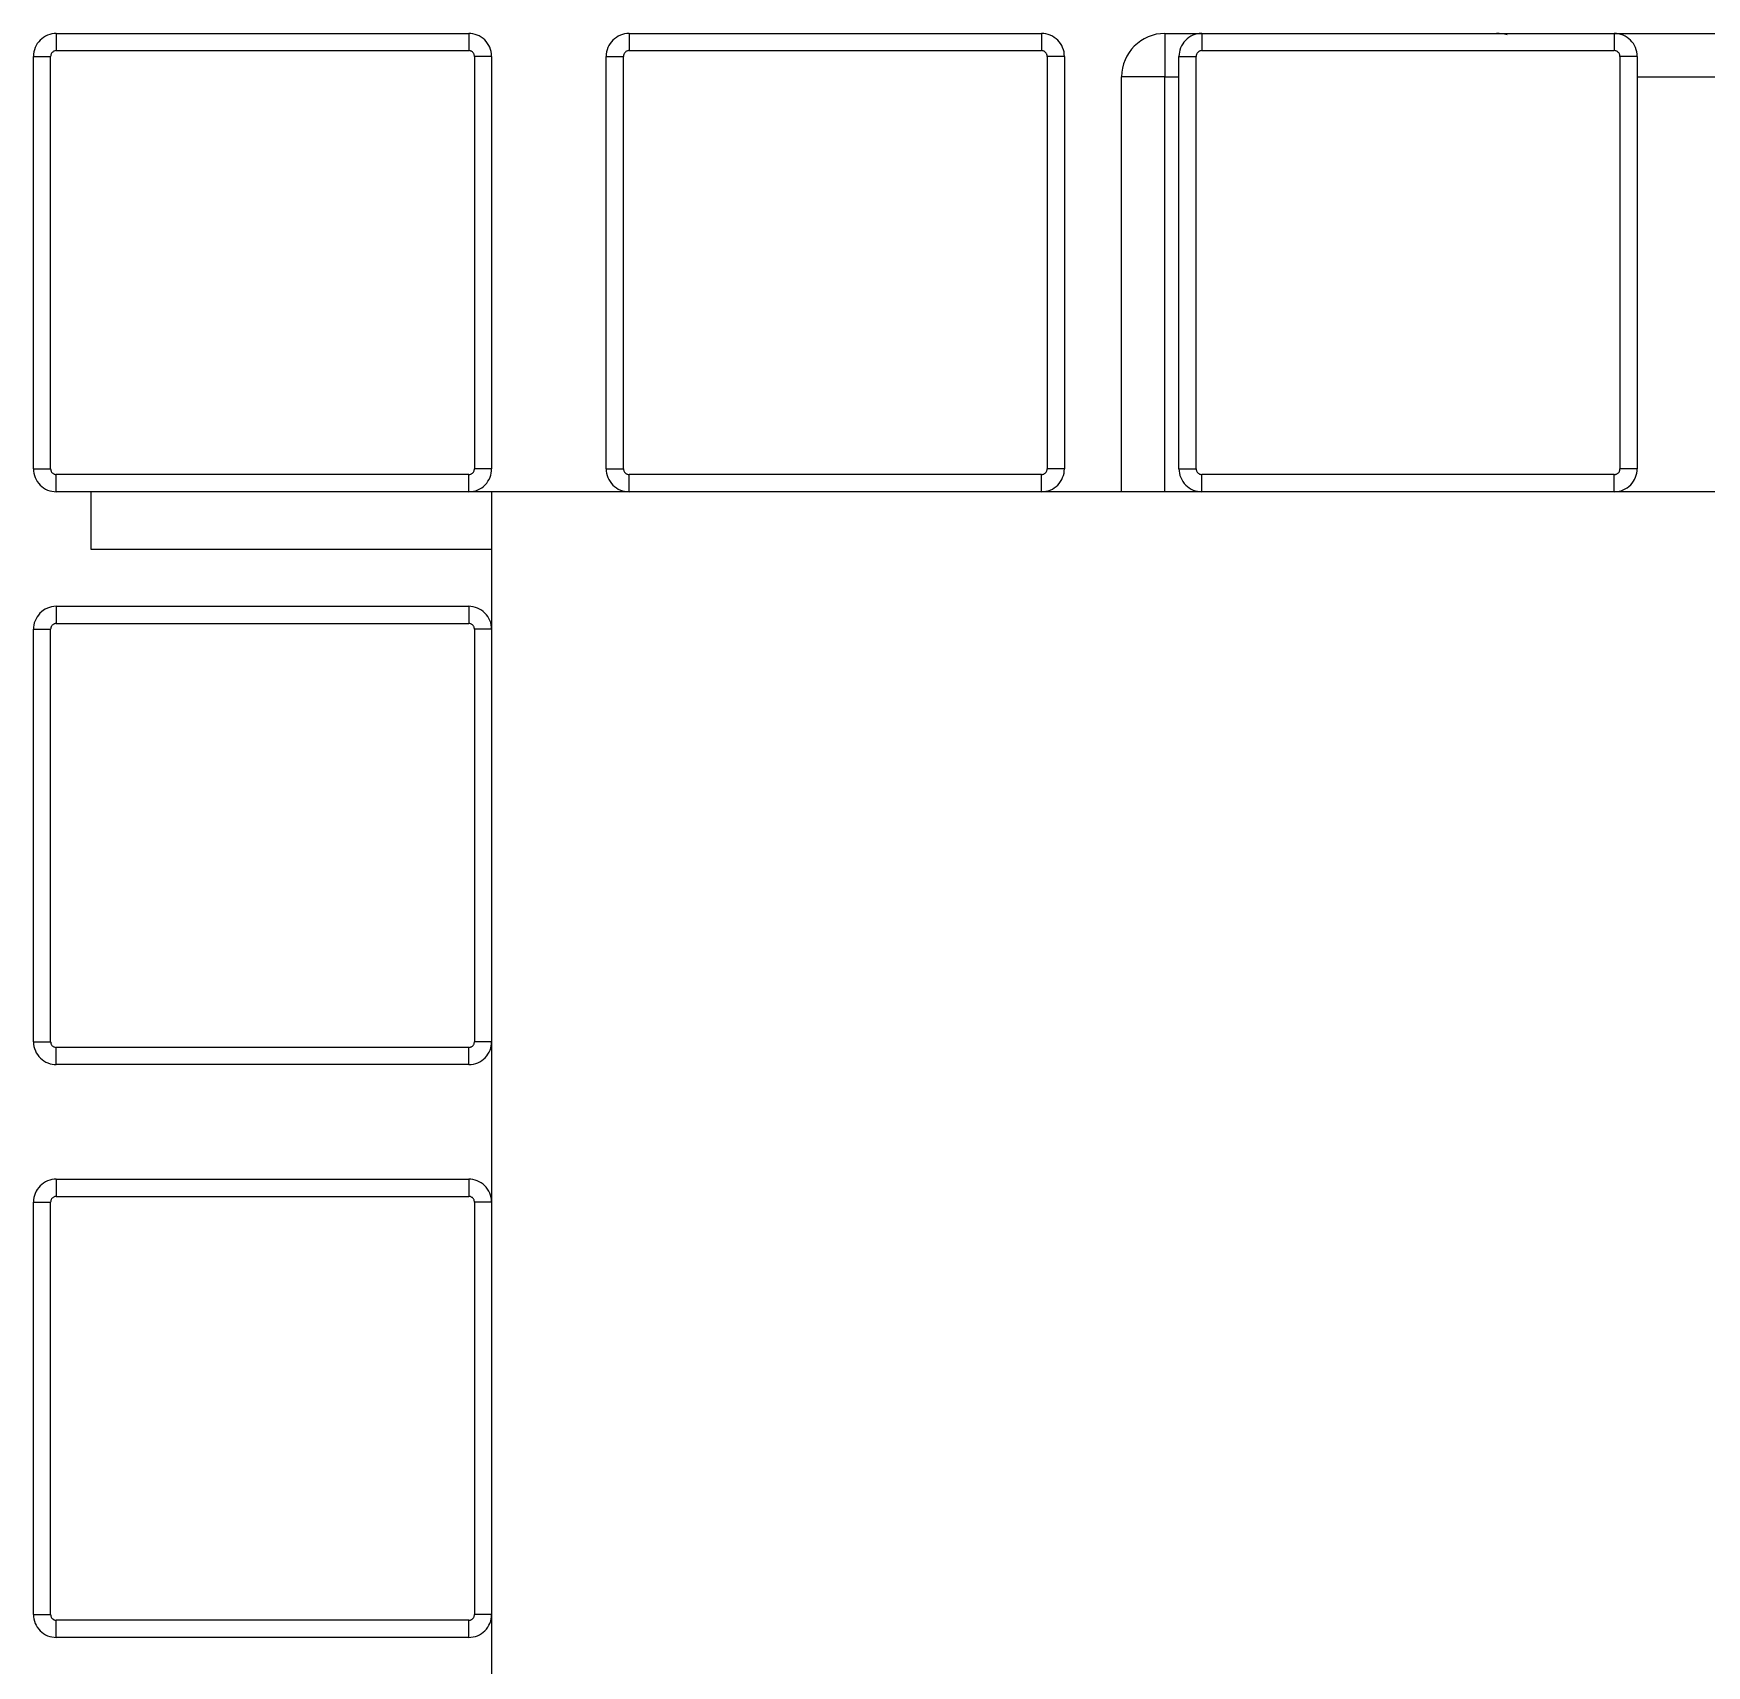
# Model space of a CAD drawing. Header units: millimetres. Extents: x 10366 to 13995, y 24552 to 29685.
# Drawn here: x 11249.7 to 11395.8, y 27902.4 to 28044.8 of the extents above; entities that cross this region are included whole.
import ezdxf

# ---------------------------------------------------------------- set-up
doc = ezdxf.new("R2010")
doc.units = ezdxf.units.MM
doc.header["$LTSCALE"] = 3
doc.layers.add('DomyÅ›lny', color=7, linetype='Continuous')

msp = doc.modelspace()

# ---------------------------------------------------------------- linework, layer by layer
at = {"layer": 'DomyÅ›lny'}
for p, q in [((11251.73, 28044.83), (11287.73, 28044.83)), ((11301.73, 28044.83), (11337.73, 28044.83)), ((11348.51, 28044.83), (11690.95, 28044.83)), ((11351.73, 28044.83), (11387.73, 28044.83)), ((11249.73, 28006.83), (11249.73, 28042.83)), ((11251.23, 28006.83), (11251.23, 28042.83)), ((11251.73, 28043.33), (11287.73, 28043.33)), ((11288.23, 28042.83), (11288.23, 28006.83)), ((11289.73, 28042.83), (11289.73, 28006.83)), ((11299.73, 28006.83), (11299.73, 28042.83)), ((11301.23, 28006.83), (11301.23, 28042.83)), ((11301.73, 28043.33), (11337.73, 28043.33)), ((11338.23, 28042.83), (11338.23, 28006.83)), ((11339.73, 28042.83), (11339.73, 28006.83)), ((11349.73, 28006.83), (11349.73, 28042.83)), ((11351.23, 28006.83), (11351.23, 28042.83)), ((11351.73, 28043.33), (11387.73, 28043.33)), ((11388.23, 28042.83), (11388.23, 28006.83)), ((11389.73, 28042.83), (11389.73, 28006.83)), ((11344.73, 28004.83), (11344.73, 28041.05)), ((11348.51, 28004.83), (11348.51, 28041.05)), ((11348.51, 28041.05), (11349.73, 28041.05)), ((11389.73, 28041.05), (11399.73, 28041.05)), ((11287.73, 28006.33), (11251.73, 28006.33)), ((11337.73, 28006.33), (11301.73, 28006.33)), ((11387.73, 28006.33), (11351.73, 28006.33)), ((11287.73, 28004.83), (11251.73, 28004.83)), ((11301.24, 28004.83), (11254.73, 28004.83)), ((11254.73, 28004.83), (11254.73, 27999.83)), ((11749.73, 28004.83), (11289.73, 28004.83)), ((11289.73, 28004.83), (11289.73, 27649.83)), ((11351.27, 28004.83), (11338.1, 28004.83)), ((11401.31, 28004.83), (11388.14, 28004.83)), ((11254.73, 27999.83), (11289.73, 27999.83)), ((11251.73, 27994.83), (11287.73, 27994.83)), ((11251.73, 27993.33), (11287.73, 27993.33)), ((11249.73, 27956.83), (11249.73, 27992.83)), ((11251.23, 27956.83), (11251.23, 27992.83)), ((11288.23, 27992.83), (11288.23, 27956.83)), ((11287.73, 27956.33), (11251.73, 27956.33)), ((11287.73, 27954.83), (11251.73, 27954.83)), ((11251.73, 27944.83), (11287.73, 27944.83)), ((11249.73, 27906.83), (11249.73, 27942.83)), ((11251.23, 27906.83), (11251.23, 27942.83)), ((11251.73, 27943.33), (11287.73, 27943.33)), ((11288.23, 27942.83), (11288.23, 27906.83)), ((11287.73, 27906.33), (11251.73, 27906.33)), ((11287.73, 27904.83), (11251.73, 27904.83))]:
    msp.add_line(p, q, dxfattribs=at)
for points in [[(11251.73, 28044.83, 0), (11251.54, 28044.82, 0), (11251.34, 28044.79, 0), (11251.15, 28044.74, 0), (11250.97, 28044.68, 0), (11250.79, 28044.59, 0), (11250.62, 28044.49, 0), (11250.47, 28044.37, 0), (11250.32, 28044.24, 0), (11250.19, 28044.1, 0), (11250.07, 28043.94, 0), (11249.97, 28043.77, 0), (11249.89, 28043.59, 0), (11249.82, 28043.41, 0), (11249.77, 28043.22, 0), (11249.74, 28043.02, 0), (11249.73, 28042.83, 0)], [(11251.73, 28044.83, 0), (11251.73, 28044.83, 0), (11251.73, 28044.83, 0), (11251.73, 28044.83, 0), (11251.73, 28044.83, 0), (11251.73, 28044.83, 0), (11251.73, 28044.83, 0), (11251.73, 28044.83, 0), (11251.73, 28044.83, 0), (11251.73, 28044.83, 0), (11251.73, 28044.83, 0), (11251.73, 28044.83, 0), (11251.73, 28044.83, 0), (11251.73, 28044.83, 0), (11251.73, 28044.82, 0), (11251.73, 28044.78, 0), (11251.73, 28044.64, 0), (11251.73, 28043.33, 0)], [(11289.73, 28042.83, 0), (11289.73, 28042.84, 0), (11289.72, 28043.05, 0), (11289.69, 28043.24, 0), (11289.64, 28043.43, 0), (11289.57, 28043.62, 0), (11289.49, 28043.79, 0), (11289.38, 28043.96, 0), (11289.26, 28044.12, 0), (11289.13, 28044.26, 0), (11288.98, 28044.39, 0), (11288.82, 28044.51, 0), (11288.65, 28044.61, 0), (11288.47, 28044.69, 0), (11288.29, 28044.75, 0), (11288.1, 28044.79, 0), (11287.92, 28044.82, 0), (11287.73, 28044.83, 0)], [(11287.73, 28044.83, 0), (11287.73, 28044.83, 0), (11287.73, 28044.83, 0), (11287.73, 28044.83, 0), (11287.73, 28044.83, 0), (11287.73, 28044.83, 0), (11287.73, 28044.83, 0), (11287.73, 28044.83, 0), (11287.73, 28044.83, 0), (11287.73, 28044.83, 0), (11287.73, 28044.83, 0), (11287.73, 28044.83, 0), (11287.73, 28044.83, 0), (11287.73, 28044.83, 0), (11287.73, 28044.82, 0), (11287.73, 28044.78, 0), (11287.73, 28044.64, 0), (11287.73, 28043.33, 0)], [(11301.73, 28044.83, 0), (11301.54, 28044.82, 0), (11301.34, 28044.79, 0), (11301.15, 28044.74, 0), (11300.97, 28044.68, 0), (11300.79, 28044.59, 0), (11300.62, 28044.49, 0), (11300.47, 28044.37, 0), (11300.32, 28044.24, 0), (11300.19, 28044.1, 0), (11300.07, 28043.94, 0), (11299.97, 28043.77, 0), (11299.89, 28043.59, 0), (11299.82, 28043.41, 0), (11299.77, 28043.22, 0), (11299.74, 28043.02, 0), (11299.73, 28042.83, 0)], [(11301.73, 28044.83, 0), (11301.73, 28044.83, 0), (11301.73, 28044.83, 0), (11301.73, 28044.83, 0), (11301.73, 28044.83, 0), (11301.73, 28044.83, 0), (11301.73, 28044.83, 0), (11301.73, 28044.83, 0), (11301.73, 28044.83, 0), (11301.73, 28044.83, 0), (11301.73, 28044.83, 0), (11301.73, 28044.83, 0), (11301.73, 28044.83, 0), (11301.73, 28044.83, 0), (11301.73, 28044.82, 0), (11301.73, 28044.78, 0), (11301.73, 28044.64, 0), (11301.73, 28043.33, 0)], [(11339.73, 28042.83, 0), (11339.72, 28043.02, 0), (11339.7, 28043.22, 0), (11339.65, 28043.41, 0), (11339.58, 28043.59, 0), (11339.5, 28043.77, 0), (11339.4, 28043.94, 0), (11339.28, 28044.1, 0), (11339.15, 28044.24, 0), (11339, 28044.37, 0), (11338.85, 28044.49, 0), (11338.68, 28044.59, 0), (11338.5, 28044.68, 0), (11338.31, 28044.74, 0), (11338.12, 28044.79, 0), (11337.93, 28044.82, 0), (11337.73, 28044.83, 0)], [(11337.73, 28044.83, 0), (11337.73, 28044.83, 0), (11337.73, 28044.83, 0), (11337.73, 28044.83, 0), (11337.73, 28044.83, 0), (11337.73, 28044.83, 0), (11337.73, 28044.83, 0), (11337.73, 28044.83, 0), (11337.73, 28044.83, 0), (11337.73, 28044.83, 0), (11337.73, 28044.83, 0), (11337.73, 28044.83, 0), (11337.73, 28044.83, 0), (11337.73, 28044.83, 0), (11337.73, 28044.82, 0), (11337.73, 28044.78, 0), (11337.73, 28044.64, 0), (11337.73, 28043.33, 0)], [(11348.51, 28044.83, 0), (11348.51, 28044.83, 0), (11348.51, 28044.83, 0), (11348.51, 28044.83, 0), (11348.51, 28044.83, 0), (11348.51, 28044.83, 0), (11348.51, 28044.83, 0), (11348.51, 28044.83, 0), (11348.51, 28044.83, 0), (11348.51, 28044.83, 0), (11348.51, 28044.83, 0), (11348.51, 28044.83, 0), (11348.51, 28044.83, 0), (11348.51, 28044.82, 0), (11348.51, 28044.8, 0), (11348.51, 28044.72, 0), (11348.51, 28044.36, 0), (11348.51, 28041.05, 0)], [(11351.73, 28044.83, 0), (11351.72, 28044.83, 0), (11351.51, 28044.82, 0), (11351.32, 28044.79, 0), (11351.13, 28044.73, 0), (11350.95, 28044.67, 0), (11350.77, 28044.58, 0), (11350.6, 28044.48, 0), (11350.45, 28044.36, 0), (11350.3, 28044.22, 0), (11350.17, 28044.07, 0), (11350.06, 28043.92, 0), (11349.96, 28043.75, 0), (11349.88, 28043.57, 0), (11349.81, 28043.38, 0), (11349.77, 28043.19, 0), (11349.74, 28043.01, 0), (11349.73, 28042.83, 0)], [(11351.73, 28044.83, 0), (11351.73, 28044.83, 0), (11351.73, 28044.83, 0), (11351.73, 28044.83, 0), (11351.73, 28044.83, 0), (11351.73, 28044.83, 0), (11351.73, 28044.83, 0), (11351.73, 28044.83, 0), (11351.73, 28044.83, 0), (11351.73, 28044.83, 0), (11351.73, 28044.83, 0), (11351.73, 28044.83, 0), (11351.73, 28044.83, 0), (11351.73, 28044.83, 0), (11351.73, 28044.82, 0), (11351.73, 28044.78, 0), (11351.73, 28044.64, 0), (11351.73, 28043.33, 0)], [(11387.73, 28044.83, 0), (11387.73, 28044.83, 0), (11387.73, 28044.83, 0), (11387.73, 28044.83, 0), (11387.73, 28044.83, 0), (11387.73, 28044.83, 0), (11387.73, 28044.83, 0), (11387.73, 28044.83, 0), (11387.73, 28044.83, 0), (11387.73, 28044.83, 0), (11387.73, 28044.83, 0), (11387.73, 28044.83, 0), (11387.73, 28044.83, 0), (11387.73, 28044.83, 0), (11387.73, 28044.82, 0), (11387.73, 28044.78, 0), (11387.73, 28044.64, 0), (11387.73, 28043.33, 0)], [(11389.73, 28042.83, 0), (11389.72, 28043.02, 0), (11389.7, 28043.22, 0), (11389.65, 28043.41, 0), (11389.58, 28043.59, 0), (11389.5, 28043.77, 0), (11389.4, 28043.94, 0), (11389.28, 28044.1, 0), (11389.15, 28044.24, 0), (11389, 28044.37, 0), (11388.85, 28044.49, 0), (11388.68, 28044.59, 0), (11388.5, 28044.68, 0), (11388.31, 28044.74, 0), (11388.12, 28044.79, 0), (11387.93, 28044.82, 0), (11387.73, 28044.83, 0)], [(11249.73, 28042.83, 0), (11249.73, 28042.83, 0), (11249.73, 28042.83, 0), (11249.73, 28042.83, 0), (11249.73, 28042.83, 0), (11249.73, 28042.83, 0), (11249.73, 28042.83, 0), (11249.73, 28042.83, 0), (11249.73, 28042.83, 0), (11249.73, 28042.83, 0), (11249.73, 28042.83, 0), (11249.73, 28042.83, 0), (11249.73, 28042.83, 0), (11249.74, 28042.83, 0), (11249.74, 28042.83, 0), (11249.78, 28042.83, 0), (11249.92, 28042.83, 0), (11251.23, 28042.83, 0)], [(11251.73, 28043.33, 0), (11251.69, 28043.33, 0), (11251.64, 28043.32, 0), (11251.59, 28043.31, 0), (11251.54, 28043.29, 0), (11251.5, 28043.27, 0), (11251.46, 28043.24, 0), (11251.42, 28043.21, 0), (11251.38, 28043.18, 0), (11251.35, 28043.15, 0), (11251.32, 28043.11, 0), (11251.29, 28043.06, 0), (11251.27, 28043.02, 0), (11251.26, 28042.97, 0), (11251.24, 28042.93, 0), (11251.24, 28042.88, 0), (11251.23, 28042.83, 0)], [(11288.23, 28042.83, 0), (11288.23, 28042.88, 0), (11288.22, 28042.93, 0), (11288.21, 28042.97, 0), (11288.2, 28043.02, 0), (11288.17, 28043.06, 0), (11288.15, 28043.11, 0), (11288.12, 28043.15, 0), (11288.09, 28043.18, 0), (11288.05, 28043.22, 0), (11288.01, 28043.24, 0), (11287.97, 28043.27, 0), (11287.92, 28043.29, 0), (11287.88, 28043.31, 0), (11287.83, 28043.32, 0), (11287.78, 28043.33, 0), (11287.73, 28043.33, 0)], [(11289.73, 28042.83, 0), (11289.73, 28042.83, 0), (11289.73, 28042.83, 0), (11289.73, 28042.83, 0), (11289.73, 28042.83, 0), (11289.73, 28042.83, 0), (11289.73, 28042.83, 0), (11289.73, 28042.83, 0), (11289.73, 28042.83, 0), (11289.73, 28042.83, 0), (11289.73, 28042.83, 0), (11289.73, 28042.83, 0), (11289.73, 28042.83, 0), (11289.72, 28042.83, 0), (11289.69, 28042.83, 0), (11289.55, 28042.83, 0), (11288.23, 28042.83, 0)], [(11299.73, 28042.83, 0), (11299.73, 28042.83, 0), (11299.73, 28042.83, 0), (11299.73, 28042.83, 0), (11299.73, 28042.83, 0), (11299.73, 28042.83, 0), (11299.73, 28042.83, 0), (11299.73, 28042.83, 0), (11299.73, 28042.83, 0), (11299.73, 28042.83, 0), (11299.73, 28042.83, 0), (11299.73, 28042.83, 0), (11299.73, 28042.83, 0), (11299.74, 28042.83, 0), (11299.74, 28042.83, 0), (11299.78, 28042.83, 0), (11299.92, 28042.83, 0), (11301.23, 28042.83, 0)], [(11301.73, 28043.33, 0), (11301.69, 28043.33, 0), (11301.64, 28043.32, 0), (11301.59, 28043.31, 0), (11301.54, 28043.29, 0), (11301.5, 28043.27, 0), (11301.46, 28043.24, 0), (11301.42, 28043.21, 0), (11301.38, 28043.18, 0), (11301.35, 28043.15, 0), (11301.32, 28043.11, 0), (11301.29, 28043.06, 0), (11301.27, 28043.02, 0), (11301.26, 28042.97, 0), (11301.24, 28042.93, 0), (11301.24, 28042.88, 0), (11301.23, 28042.83, 0)], [(11338.23, 28042.83, 0), (11338.23, 28042.88, 0), (11338.22, 28042.93, 0), (11338.21, 28042.97, 0), (11338.2, 28043.02, 0), (11338.18, 28043.06, 0), (11338.15, 28043.11, 0), (11338.12, 28043.15, 0), (11338.09, 28043.18, 0), (11338.05, 28043.21, 0), (11338.01, 28043.24, 0), (11337.97, 28043.27, 0), (11337.93, 28043.29, 0), (11337.88, 28043.31, 0), (11337.83, 28043.32, 0), (11337.78, 28043.33, 0), (11337.73, 28043.33, 0)], [(11339.73, 28042.83, 0), (11339.73, 28042.83, 0), (11339.73, 28042.83, 0), (11339.73, 28042.83, 0), (11339.73, 28042.83, 0), (11339.73, 28042.83, 0), (11339.73, 28042.83, 0), (11339.73, 28042.83, 0), (11339.73, 28042.83, 0), (11339.73, 28042.83, 0), (11339.73, 28042.83, 0), (11339.73, 28042.83, 0), (11339.73, 28042.83, 0), (11339.72, 28042.83, 0), (11339.69, 28042.83, 0), (11339.55, 28042.83, 0), (11338.23, 28042.83, 0)], [(11349.73, 28042.83, 0), (11349.73, 28042.83, 0), (11349.73, 28042.83, 0), (11349.73, 28042.83, 0), (11349.73, 28042.83, 0), (11349.73, 28042.83, 0), (11349.73, 28042.83, 0), (11349.73, 28042.83, 0), (11349.73, 28042.83, 0), (11349.73, 28042.83, 0), (11349.73, 28042.83, 0), (11349.73, 28042.83, 0), (11349.73, 28042.83, 0), (11349.74, 28042.83, 0), (11349.74, 28042.83, 0), (11349.78, 28042.83, 0), (11349.92, 28042.83, 0), (11351.23, 28042.83, 0)], [(11351.73, 28043.33, 0), (11351.69, 28043.33, 0), (11351.64, 28043.32, 0), (11351.59, 28043.31, 0), (11351.54, 28043.29, 0), (11351.5, 28043.27, 0), (11351.46, 28043.24, 0), (11351.42, 28043.21, 0), (11351.38, 28043.18, 0), (11351.35, 28043.14, 0), (11351.32, 28043.11, 0), (11351.29, 28043.06, 0), (11351.27, 28043.02, 0), (11351.26, 28042.97, 0), (11351.24, 28042.93, 0), (11351.24, 28042.88, 0), (11351.23, 28042.83, 0)], [(11388.23, 28042.83, 0), (11388.23, 28042.88, 0), (11388.22, 28042.93, 0), (11388.21, 28042.97, 0), (11388.2, 28043.02, 0), (11388.18, 28043.06, 0), (11388.15, 28043.11, 0), (11388.12, 28043.15, 0), (11388.09, 28043.18, 0), (11388.05, 28043.21, 0), (11388.01, 28043.24, 0), (11387.97, 28043.27, 0), (11387.93, 28043.29, 0), (11387.88, 28043.31, 0), (11387.83, 28043.32, 0), (11387.78, 28043.33, 0), (11387.73, 28043.33, 0)], [(11389.73, 28042.83, 0), (11389.73, 28042.83, 0), (11389.73, 28042.83, 0), (11389.73, 28042.83, 0), (11389.73, 28042.83, 0), (11389.73, 28042.83, 0), (11389.73, 28042.83, 0), (11389.73, 28042.83, 0), (11389.73, 28042.83, 0), (11389.73, 28042.83, 0), (11389.73, 28042.83, 0), (11389.73, 28042.83, 0), (11389.73, 28042.83, 0), (11389.73, 28042.83, 0), (11389.72, 28042.83, 0), (11389.69, 28042.83, 0), (11389.55, 28042.83, 0), (11388.23, 28042.83, 0)], [(11348.51, 28041.05, 0), (11344.73, 28041.05, 0)], [(11249.73, 28006.83, 0), (11249.74, 28006.63, 0), (11249.77, 28006.44, 0), (11249.82, 28006.25, 0), (11249.89, 28006.06, 0), (11249.97, 28005.89, 0), (11250.07, 28005.72, 0), (11250.19, 28005.56, 0), (11250.32, 28005.41, 0), (11250.47, 28005.28, 0), (11250.62, 28005.17, 0), (11250.79, 28005.06, 0), (11250.97, 28004.98, 0), (11251.15, 28004.91, 0), (11251.34, 28004.87, 0), (11251.54, 28004.84, 0), (11251.73, 28004.83, 0)], [(11249.73, 28006.83, 0), (11249.73, 28006.83, 0), (11249.73, 28006.83, 0), (11249.73, 28006.83, 0), (11249.73, 28006.83, 0), (11249.73, 28006.83, 0), (11249.73, 28006.83, 0), (11249.73, 28006.83, 0), (11249.73, 28006.83, 0), (11249.73, 28006.83, 0), (11249.73, 28006.83, 0), (11249.73, 28006.83, 0), (11249.73, 28006.83, 0), (11249.74, 28006.83, 0), (11249.74, 28006.83, 0), (11249.78, 28006.83, 0), (11249.92, 28006.83, 0), (11251.23, 28006.83, 0)], [(11251.23, 28006.83, 0), (11251.24, 28006.78, 0), (11251.24, 28006.73, 0), (11251.26, 28006.68, 0), (11251.27, 28006.64, 0), (11251.29, 28006.59, 0), (11251.32, 28006.55, 0), (11251.35, 28006.51, 0), (11251.38, 28006.47, 0), (11251.42, 28006.44, 0), (11251.46, 28006.41, 0), (11251.5, 28006.39, 0), (11251.54, 28006.37, 0), (11251.59, 28006.35, 0), (11251.64, 28006.34, 0), (11251.69, 28006.33, 0), (11251.73, 28006.33, 0)], [(11251.73, 28004.83, 0), (11251.73, 28004.83, 0), (11251.73, 28004.83, 0), (11251.73, 28004.83, 0), (11251.73, 28004.83, 0), (11251.73, 28004.83, 0), (11251.73, 28004.83, 0), (11251.73, 28004.83, 0), (11251.73, 28004.83, 0), (11251.73, 28004.83, 0), (11251.73, 28004.83, 0), (11251.73, 28004.83, 0), (11251.73, 28004.83, 0), (11251.73, 28004.84, 0), (11251.73, 28004.87, 0), (11251.73, 28005.01, 0), (11251.73, 28006.33, 0)], [(11287.73, 28004.83, 0), (11287.74, 28004.83, 0), (11287.95, 28004.84, 0), (11288.15, 28004.87, 0), (11288.34, 28004.92, 0), (11288.52, 28004.99, 0), (11288.7, 28005.08, 0), (11288.87, 28005.18, 0), (11289.02, 28005.3, 0), (11289.17, 28005.43, 0), (11289.3, 28005.58, 0), (11289.41, 28005.74, 0), (11289.51, 28005.91, 0), (11289.59, 28006.09, 0), (11289.66, 28006.27, 0), (11289.7, 28006.46, 0), (11289.73, 28006.65, 0), (11289.73, 28006.83, 0)], [(11287.73, 28006.33, 0), (11287.78, 28006.33, 0), (11287.83, 28006.34, 0), (11287.88, 28006.35, 0), (11287.93, 28006.37, 0), (11287.97, 28006.39, 0), (11288.01, 28006.41, 0), (11288.05, 28006.44, 0), (11288.09, 28006.48, 0), (11288.12, 28006.51, 0), (11288.15, 28006.55, 0), (11288.18, 28006.59, 0), (11288.2, 28006.64, 0), (11288.21, 28006.68, 0), (11288.22, 28006.73, 0), (11288.23, 28006.78, 0), (11288.23, 28006.83, 0)], [(11287.73, 28004.83, 0), (11287.73, 28004.83, 0), (11287.73, 28004.83, 0), (11287.73, 28004.83, 0), (11287.73, 28004.83, 0), (11287.73, 28004.83, 0), (11287.73, 28004.83, 0), (11287.73, 28004.83, 0), (11287.73, 28004.83, 0), (11287.73, 28004.83, 0), (11287.73, 28004.83, 0), (11287.73, 28004.83, 0), (11287.73, 28004.83, 0), (11287.73, 28004.84, 0), (11287.73, 28004.87, 0), (11287.73, 28005.01, 0), (11287.73, 28006.33, 0)], [(11289.73, 28006.83, 0), (11289.73, 28006.83, 0), (11289.73, 28006.83, 0), (11289.73, 28006.83, 0), (11289.73, 28006.83, 0), (11289.73, 28006.83, 0), (11289.73, 28006.83, 0), (11289.73, 28006.83, 0), (11289.73, 28006.83, 0), (11289.73, 28006.83, 0), (11289.73, 28006.83, 0), (11289.73, 28006.83, 0), (11289.73, 28006.83, 0), (11289.72, 28006.83, 0), (11289.69, 28006.83, 0), (11289.55, 28006.83, 0), (11288.23, 28006.83, 0)], [(11299.73, 28006.83, 0), (11299.74, 28006.63, 0), (11299.77, 28006.44, 0), (11299.82, 28006.25, 0), (11299.89, 28006.06, 0), (11299.97, 28005.89, 0), (11300.07, 28005.72, 0), (11300.19, 28005.56, 0), (11300.32, 28005.41, 0), (11300.47, 28005.28, 0), (11300.62, 28005.17, 0), (11300.79, 28005.06, 0), (11300.97, 28004.98, 0), (11301.15, 28004.91, 0), (11301.34, 28004.87, 0), (11301.54, 28004.84, 0), (11301.73, 28004.83, 0)], [(11299.73, 28006.83, 0), (11299.73, 28006.83, 0), (11299.73, 28006.83, 0), (11299.73, 28006.83, 0), (11299.73, 28006.83, 0), (11299.73, 28006.83, 0), (11299.73, 28006.83, 0), (11299.73, 28006.83, 0), (11299.73, 28006.83, 0), (11299.73, 28006.83, 0), (11299.73, 28006.83, 0), (11299.73, 28006.83, 0), (11299.73, 28006.83, 0), (11299.74, 28006.83, 0), (11299.74, 28006.83, 0), (11299.78, 28006.83, 0), (11299.92, 28006.83, 0), (11301.23, 28006.83, 0)], [(11301.23, 28006.83, 0), (11301.24, 28006.78, 0), (11301.24, 28006.73, 0), (11301.26, 28006.68, 0), (11301.27, 28006.64, 0), (11301.29, 28006.59, 0), (11301.32, 28006.55, 0), (11301.35, 28006.51, 0), (11301.38, 28006.47, 0), (11301.42, 28006.44, 0), (11301.46, 28006.41, 0), (11301.5, 28006.39, 0), (11301.54, 28006.37, 0), (11301.59, 28006.35, 0), (11301.64, 28006.34, 0), (11301.69, 28006.33, 0), (11301.73, 28006.33, 0)], [(11301.73, 28004.83, 0), (11301.73, 28004.83, 0), (11301.73, 28004.83, 0), (11301.73, 28004.83, 0), (11301.73, 28004.83, 0), (11301.73, 28004.83, 0), (11301.73, 28004.83, 0), (11301.73, 28004.83, 0), (11301.73, 28004.83, 0), (11301.73, 28004.83, 0), (11301.73, 28004.83, 0), (11301.73, 28004.83, 0), (11301.73, 28004.83, 0), (11301.73, 28004.84, 0), (11301.73, 28004.87, 0), (11301.73, 28005.01, 0), (11301.73, 28006.33, 0)], [(11337.73, 28004.83, 0), (11337.93, 28004.84, 0), (11338.12, 28004.87, 0), (11338.31, 28004.91, 0), (11338.5, 28004.98, 0), (11338.68, 28005.06, 0), (11338.85, 28005.17, 0), (11339, 28005.28, 0), (11339.15, 28005.41, 0), (11339.28, 28005.56, 0), (11339.4, 28005.72, 0), (11339.5, 28005.89, 0), (11339.58, 28006.06, 0), (11339.65, 28006.25, 0), (11339.7, 28006.44, 0), (11339.72, 28006.63, 0), (11339.73, 28006.83, 0)], [(11337.73, 28006.33, 0), (11337.78, 28006.33, 0), (11337.83, 28006.34, 0), (11337.88, 28006.35, 0), (11337.93, 28006.37, 0), (11337.97, 28006.39, 0), (11338.01, 28006.41, 0), (11338.05, 28006.44, 0), (11338.09, 28006.47, 0), (11338.12, 28006.51, 0), (11338.15, 28006.55, 0), (11338.18, 28006.59, 0), (11338.2, 28006.64, 0), (11338.21, 28006.68, 0), (11338.22, 28006.73, 0), (11338.23, 28006.78, 0), (11338.23, 28006.83, 0)], [(11337.73, 28004.83, 0), (11337.73, 28004.83, 0), (11337.73, 28004.83, 0), (11337.73, 28004.83, 0), (11337.73, 28004.83, 0), (11337.73, 28004.83, 0), (11337.73, 28004.83, 0), (11337.73, 28004.83, 0), (11337.73, 28004.83, 0), (11337.73, 28004.83, 0), (11337.73, 28004.83, 0), (11337.73, 28004.83, 0), (11337.73, 28004.83, 0), (11337.73, 28004.84, 0), (11337.73, 28004.87, 0), (11337.73, 28005.01, 0), (11337.73, 28006.33, 0)], [(11339.73, 28006.83, 0), (11339.73, 28006.83, 0), (11339.73, 28006.83, 0), (11339.73, 28006.83, 0), (11339.73, 28006.83, 0), (11339.73, 28006.83, 0), (11339.73, 28006.83, 0), (11339.73, 28006.83, 0), (11339.73, 28006.83, 0), (11339.73, 28006.83, 0), (11339.73, 28006.83, 0), (11339.73, 28006.83, 0), (11339.73, 28006.83, 0), (11339.72, 28006.83, 0), (11339.69, 28006.83, 0), (11339.55, 28006.83, 0), (11338.23, 28006.83, 0)], [(11349.73, 28006.83, 0), (11349.73, 28006.83, 0), (11349.73, 28006.83, 0), (11349.73, 28006.83, 0), (11349.73, 28006.83, 0), (11349.73, 28006.83, 0), (11349.73, 28006.83, 0), (11349.73, 28006.83, 0), (11349.73, 28006.83, 0), (11349.73, 28006.83, 0), (11349.73, 28006.83, 0), (11349.73, 28006.83, 0), (11349.73, 28006.83, 0), (11349.74, 28006.83, 0), (11349.74, 28006.83, 0), (11349.78, 28006.83, 0), (11349.92, 28006.83, 0), (11351.23, 28006.83, 0)], [(11349.73, 28006.83, 0), (11349.74, 28006.63, 0), (11349.77, 28006.44, 0), (11349.82, 28006.25, 0), (11349.89, 28006.06, 0), (11349.97, 28005.89, 0), (11350.07, 28005.72, 0), (11350.19, 28005.56, 0), (11350.32, 28005.41, 0), (11350.47, 28005.28, 0), (11350.62, 28005.17, 0), (11350.79, 28005.06, 0), (11350.97, 28004.98, 0), (11351.15, 28004.91, 0), (11351.34, 28004.87, 0), (11351.54, 28004.84, 0), (11351.73, 28004.83, 0)], [(11351.23, 28006.83, 0), (11351.24, 28006.78, 0), (11351.24, 28006.73, 0), (11351.26, 28006.68, 0), (11351.27, 28006.64, 0), (11351.29, 28006.59, 0), (11351.32, 28006.55, 0), (11351.35, 28006.51, 0), (11351.38, 28006.47, 0), (11351.42, 28006.44, 0), (11351.46, 28006.41, 0), (11351.5, 28006.39, 0), (11351.54, 28006.37, 0), (11351.59, 28006.35, 0), (11351.64, 28006.34, 0), (11351.69, 28006.33, 0), (11351.73, 28006.33, 0)], [(11351.73, 28004.83, 0), (11351.73, 28004.83, 0), (11351.73, 28004.83, 0), (11351.73, 28004.83, 0), (11351.73, 28004.83, 0), (11351.73, 28004.83, 0), (11351.73, 28004.83, 0), (11351.73, 28004.83, 0), (11351.73, 28004.83, 0), (11351.73, 28004.83, 0), (11351.73, 28004.83, 0), (11351.73, 28004.83, 0), (11351.73, 28004.83, 0), (11351.73, 28004.84, 0), (11351.73, 28004.87, 0), (11351.73, 28005.01, 0), (11351.73, 28006.33, 0)], [(11387.73, 28004.83, 0), (11387.74, 28004.83, 0), (11387.95, 28004.84, 0), (11388.15, 28004.87, 0), (11388.34, 28004.92, 0), (11388.52, 28004.99, 0), (11388.7, 28005.08, 0), (11388.87, 28005.18, 0), (11389.02, 28005.3, 0), (11389.17, 28005.43, 0), (11389.3, 28005.58, 0), (11389.41, 28005.74, 0), (11389.51, 28005.91, 0), (11389.59, 28006.09, 0), (11389.66, 28006.27, 0), (11389.7, 28006.46, 0), (11389.73, 28006.65, 0), (11389.73, 28006.83, 0)], [(11387.73, 28006.33, 0), (11387.78, 28006.33, 0), (11387.83, 28006.34, 0), (11387.88, 28006.35, 0), (11387.93, 28006.37, 0), (11387.97, 28006.39, 0), (11388.01, 28006.41, 0), (11388.05, 28006.44, 0), (11388.09, 28006.48, 0), (11388.12, 28006.51, 0), (11388.15, 28006.55, 0), (11388.18, 28006.59, 0), (11388.2, 28006.64, 0), (11388.21, 28006.68, 0), (11388.22, 28006.73, 0), (11388.23, 28006.78, 0), (11388.23, 28006.83, 0)], [(11387.73, 28004.83, 0), (11387.73, 28004.83, 0), (11387.73, 28004.83, 0), (11387.73, 28004.83, 0), (11387.73, 28004.83, 0), (11387.73, 28004.83, 0), (11387.73, 28004.83, 0), (11387.73, 28004.83, 0), (11387.73, 28004.83, 0), (11387.73, 28004.83, 0), (11387.73, 28004.83, 0), (11387.73, 28004.83, 0), (11387.73, 28004.83, 0), (11387.73, 28004.84, 0), (11387.73, 28004.87, 0), (11387.73, 28005.01, 0), (11387.73, 28006.33, 0)], [(11389.73, 28006.83, 0), (11389.73, 28006.83, 0), (11389.73, 28006.83, 0), (11389.73, 28006.83, 0), (11389.73, 28006.83, 0), (11389.73, 28006.83, 0), (11389.73, 28006.83, 0), (11389.73, 28006.83, 0), (11389.73, 28006.83, 0), (11389.73, 28006.83, 0), (11389.73, 28006.83, 0), (11389.73, 28006.83, 0), (11389.73, 28006.83, 0), (11389.73, 28006.83, 0), (11389.72, 28006.83, 0), (11389.69, 28006.83, 0), (11389.55, 28006.83, 0), (11388.23, 28006.83, 0)], [(11251.73, 27994.83, 0), (11251.72, 27994.83, 0), (11251.51, 27994.82, 0), (11251.32, 27994.79, 0), (11251.13, 27994.73, 0), (11250.95, 27994.67, 0), (11250.77, 27994.58, 0), (11250.6, 27994.48, 0), (11250.45, 27994.36, 0), (11250.3, 27994.22, 0), (11250.17, 27994.07, 0), (11250.06, 27993.92, 0), (11249.96, 27993.75, 0), (11249.88, 27993.57, 0), (11249.81, 27993.38, 0), (11249.77, 27993.19, 0), (11249.74, 27993.01, 0), (11249.73, 27992.83, 0)], [(11251.73, 27994.83, 0), (11251.73, 27994.83, 0), (11251.73, 27994.83, 0), (11251.73, 27994.83, 0), (11251.73, 27994.83, 0), (11251.73, 27994.83, 0), (11251.73, 27994.83, 0), (11251.73, 27994.83, 0), (11251.73, 27994.83, 0), (11251.73, 27994.83, 0), (11251.73, 27994.83, 0), (11251.73, 27994.83, 0), (11251.73, 27994.83, 0), (11251.73, 27994.83, 0), (11251.73, 27994.82, 0), (11251.73, 27994.78, 0), (11251.73, 27994.64, 0), (11251.73, 27993.33, 0)], [(11289.73, 27992.83, 0), (11289.72, 27993.02, 0), (11289.7, 27993.22, 0), (11289.65, 27993.41, 0), (11289.58, 27993.59, 0), (11289.5, 27993.77, 0), (11289.4, 27993.94, 0), (11289.28, 27994.1, 0), (11289.15, 27994.24, 0), (11289, 27994.37, 0), (11288.85, 27994.49, 0), (11288.68, 27994.59, 0), (11288.5, 27994.68, 0), (11288.31, 27994.74, 0), (11288.12, 27994.79, 0), (11287.93, 27994.82, 0), (11287.73, 27994.83, 0)], [(11287.73, 27994.83, 0), (11287.73, 27994.83, 0), (11287.73, 27994.83, 0), (11287.73, 27994.83, 0), (11287.73, 27994.83, 0), (11287.73, 27994.83, 0), (11287.73, 27994.83, 0), (11287.73, 27994.83, 0), (11287.73, 27994.83, 0), (11287.73, 27994.83, 0), (11287.73, 27994.83, 0), (11287.73, 27994.83, 0), (11287.73, 27994.83, 0), (11287.73, 27994.83, 0), (11287.73, 27994.82, 0), (11287.73, 27994.78, 0), (11287.73, 27994.64, 0), (11287.73, 27993.33, 0)], [(11251.73, 27993.33, 0), (11251.69, 27993.33, 0), (11251.64, 27993.32, 0), (11251.59, 27993.31, 0), (11251.54, 27993.29, 0), (11251.5, 27993.27, 0), (11251.46, 27993.24, 0), (11251.42, 27993.21, 0), (11251.38, 27993.18, 0), (11251.35, 27993.14, 0), (11251.32, 27993.11, 0), (11251.29, 27993.06, 0), (11251.27, 27993.02, 0), (11251.26, 27992.97, 0), (11251.24, 27992.93, 0), (11251.24, 27992.88, 0), (11251.23, 27992.83, 0)], [(11288.23, 27992.83, 0), (11288.23, 27992.88, 0), (11288.22, 27992.93, 0), (11288.21, 27992.97, 0), (11288.2, 27993.02, 0), (11288.18, 27993.06, 0), (11288.15, 27993.11, 0), (11288.12, 27993.15, 0), (11288.09, 27993.18, 0), (11288.05, 27993.21, 0), (11288.01, 27993.24, 0), (11287.97, 27993.27, 0), (11287.93, 27993.29, 0), (11287.88, 27993.31, 0), (11287.83, 27993.32, 0), (11287.78, 27993.33, 0), (11287.73, 27993.33, 0)], [(11249.73, 27992.83, 0), (11249.73, 27992.83, 0), (11249.73, 27992.83, 0), (11249.73, 27992.83, 0), (11249.73, 27992.83, 0), (11249.73, 27992.83, 0), (11249.73, 27992.83, 0), (11249.73, 27992.83, 0), (11249.73, 27992.83, 0), (11249.73, 27992.83, 0), (11249.73, 27992.83, 0), (11249.73, 27992.83, 0), (11249.73, 27992.83, 0), (11249.74, 27992.83, 0), (11249.74, 27992.83, 0), (11249.78, 27992.83, 0), (11249.92, 27992.83, 0), (11251.23, 27992.83, 0)], [(11289.73, 27992.83, 0), (11289.73, 27992.83, 0), (11289.73, 27992.83, 0), (11289.73, 27992.83, 0), (11289.73, 27992.83, 0), (11289.73, 27992.83, 0), (11289.73, 27992.83, 0), (11289.73, 27992.83, 0), (11289.73, 27992.83, 0), (11289.73, 27992.83, 0), (11289.73, 27992.83, 0), (11289.73, 27992.83, 0), (11289.73, 27992.83, 0), (11289.72, 27992.83, 0), (11289.69, 27992.83, 0), (11289.55, 27992.83, 0), (11288.23, 27992.83, 0)], [(11249.73, 27956.83, 0), (11249.73, 27956.82, 0), (11249.75, 27956.61, 0), (11249.78, 27956.41, 0), (11249.83, 27956.22, 0), (11249.9, 27956.04, 0), (11249.98, 27955.86, 0), (11250.09, 27955.7, 0), (11250.21, 27955.54, 0), (11250.34, 27955.4, 0), (11250.49, 27955.26, 0), (11250.65, 27955.15, 0), (11250.82, 27955.05, 0), (11250.99, 27954.97, 0), (11251.18, 27954.91, 0), (11251.37, 27954.86, 0), (11251.55, 27954.84, 0), (11251.73, 27954.83, 0)], [(11249.73, 27956.83, 0), (11249.73, 27956.83, 0), (11249.73, 27956.83, 0), (11249.73, 27956.83, 0), (11249.73, 27956.83, 0), (11249.73, 27956.83, 0), (11249.73, 27956.83, 0), (11249.73, 27956.83, 0), (11249.73, 27956.83, 0), (11249.73, 27956.83, 0), (11249.73, 27956.83, 0), (11249.73, 27956.83, 0), (11249.73, 27956.83, 0), (11249.74, 27956.83, 0), (11249.74, 27956.83, 0), (11249.78, 27956.83, 0), (11249.92, 27956.83, 0), (11251.23, 27956.83, 0)], [(11251.23, 27956.83, 0), (11251.24, 27956.78, 0), (11251.24, 27956.73, 0), (11251.26, 27956.68, 0), (11251.27, 27956.64, 0), (11251.29, 27956.59, 0), (11251.32, 27956.55, 0), (11251.35, 27956.51, 0), (11251.38, 27956.47, 0), (11251.42, 27956.44, 0), (11251.46, 27956.41, 0), (11251.5, 27956.39, 0), (11251.54, 27956.37, 0), (11251.59, 27956.35, 0), (11251.64, 27956.34, 0), (11251.69, 27956.33, 0), (11251.73, 27956.33, 0)], [(11287.73, 27956.33, 0), (11287.78, 27956.33, 0), (11287.83, 27956.34, 0), (11287.88, 27956.35, 0), (11287.93, 27956.37, 0), (11287.97, 27956.39, 0), (11288.01, 27956.41, 0), (11288.05, 27956.44, 0), (11288.09, 27956.48, 0), (11288.12, 27956.51, 0), (11288.15, 27956.55, 0), (11288.18, 27956.59, 0), (11288.2, 27956.64, 0), (11288.21, 27956.68, 0), (11288.22, 27956.73, 0), (11288.23, 27956.78, 0), (11288.23, 27956.83, 0)], [(11287.73, 27954.83, 0), (11287.74, 27954.83, 0), (11287.95, 27954.84, 0), (11288.15, 27954.87, 0), (11288.34, 27954.92, 0), (11288.52, 27954.99, 0), (11288.7, 27955.08, 0), (11288.87, 27955.18, 0), (11289.02, 27955.3, 0), (11289.17, 27955.43, 0), (11289.3, 27955.58, 0), (11289.41, 27955.74, 0), (11289.51, 27955.91, 0), (11289.59, 27956.09, 0), (11289.66, 27956.27, 0), (11289.7, 27956.46, 0), (11289.73, 27956.65, 0), (11289.73, 27956.83, 0)], [(11289.73, 27956.83, 0), (11289.73, 27956.83, 0), (11289.73, 27956.83, 0), (11289.73, 27956.83, 0), (11289.73, 27956.83, 0), (11289.73, 27956.83, 0), (11289.73, 27956.83, 0), (11289.73, 27956.83, 0), (11289.73, 27956.83, 0), (11289.73, 27956.83, 0), (11289.73, 27956.83, 0), (11289.73, 27956.83, 0), (11289.73, 27956.83, 0), (11289.72, 27956.83, 0), (11289.69, 27956.83, 0), (11289.55, 27956.83, 0), (11288.23, 27956.83, 0)], [(11251.73, 27954.83, 0), (11251.73, 27954.83, 0), (11251.73, 27954.83, 0), (11251.73, 27954.83, 0), (11251.73, 27954.83, 0), (11251.73, 27954.83, 0), (11251.73, 27954.83, 0), (11251.73, 27954.83, 0), (11251.73, 27954.83, 0), (11251.73, 27954.83, 0), (11251.73, 27954.83, 0), (11251.73, 27954.83, 0), (11251.73, 27954.83, 0), (11251.73, 27954.84, 0), (11251.73, 27954.87, 0), (11251.73, 27955.01, 0), (11251.73, 27956.33, 0)], [(11287.73, 27954.83, 0), (11287.73, 27954.83, 0), (11287.73, 27954.83, 0), (11287.73, 27954.83, 0), (11287.73, 27954.83, 0), (11287.73, 27954.83, 0), (11287.73, 27954.83, 0), (11287.73, 27954.83, 0), (11287.73, 27954.83, 0), (11287.73, 27954.83, 0), (11287.73, 27954.83, 0), (11287.73, 27954.83, 0), (11287.73, 27954.83, 0), (11287.73, 27954.84, 0), (11287.73, 27954.87, 0), (11287.73, 27955.01, 0), (11287.73, 27956.33, 0)], [(11251.73, 27944.83, 0), (11251.54, 27944.82, 0), (11251.34, 27944.79, 0), (11251.15, 27944.74, 0), (11250.97, 27944.68, 0), (11250.79, 27944.59, 0), (11250.62, 27944.49, 0), (11250.47, 27944.37, 0), (11250.32, 27944.24, 0), (11250.19, 27944.1, 0), (11250.07, 27943.94, 0), (11249.97, 27943.77, 0), (11249.89, 27943.59, 0), (11249.82, 27943.41, 0), (11249.77, 27943.22, 0), (11249.74, 27943.02, 0), (11249.73, 27942.83, 0)], [(11251.73, 27944.83, 0), (11251.73, 27944.83, 0), (11251.73, 27944.83, 0), (11251.73, 27944.83, 0), (11251.73, 27944.83, 0), (11251.73, 27944.83, 0), (11251.73, 27944.83, 0), (11251.73, 27944.83, 0), (11251.73, 27944.83, 0), (11251.73, 27944.83, 0), (11251.73, 27944.83, 0), (11251.73, 27944.83, 0), (11251.73, 27944.83, 0), (11251.73, 27944.83, 0), (11251.73, 27944.82, 0), (11251.73, 27944.78, 0), (11251.73, 27944.64, 0), (11251.73, 27943.33, 0)], [(11289.73, 27942.83, 0), (11289.73, 27942.84, 0), (11289.72, 27943.05, 0), (11289.69, 27943.24, 0), (11289.64, 27943.43, 0), (11289.57, 27943.62, 0), (11289.49, 27943.79, 0), (11289.38, 27943.96, 0), (11289.26, 27944.12, 0), (11289.13, 27944.26, 0), (11288.98, 27944.39, 0), (11288.82, 27944.51, 0), (11288.65, 27944.61, 0), (11288.47, 27944.69, 0), (11288.29, 27944.75, 0), (11288.1, 27944.79, 0), (11287.92, 27944.82, 0), (11287.73, 27944.83, 0)], [(11287.73, 27944.83, 0), (11287.73, 27944.83, 0), (11287.73, 27944.83, 0), (11287.73, 27944.83, 0), (11287.73, 27944.83, 0), (11287.73, 27944.83, 0), (11287.73, 27944.83, 0), (11287.73, 27944.83, 0), (11287.73, 27944.83, 0), (11287.73, 27944.83, 0), (11287.73, 27944.83, 0), (11287.73, 27944.83, 0), (11287.73, 27944.83, 0), (11287.73, 27944.83, 0), (11287.73, 27944.82, 0), (11287.73, 27944.78, 0), (11287.73, 27944.64, 0), (11287.73, 27943.33, 0)], [(11249.73, 27942.83, 0), (11249.73, 27942.83, 0), (11249.73, 27942.83, 0), (11249.73, 27942.83, 0), (11249.73, 27942.83, 0), (11249.73, 27942.83, 0), (11249.73, 27942.83, 0), (11249.73, 27942.83, 0), (11249.73, 27942.83, 0), (11249.73, 27942.83, 0), (11249.73, 27942.83, 0), (11249.73, 27942.83, 0), (11249.73, 27942.83, 0), (11249.74, 27942.83, 0), (11249.74, 27942.83, 0), (11249.78, 27942.83, 0), (11249.92, 27942.83, 0), (11251.23, 27942.83, 0)], [(11251.73, 27943.33, 0), (11251.69, 27943.33, 0), (11251.64, 27943.32, 0), (11251.59, 27943.31, 0), (11251.54, 27943.29, 0), (11251.5, 27943.27, 0), (11251.46, 27943.24, 0), (11251.42, 27943.21, 0), (11251.38, 27943.18, 0), (11251.35, 27943.15, 0), (11251.32, 27943.11, 0), (11251.29, 27943.06, 0), (11251.27, 27943.02, 0), (11251.26, 27942.97, 0), (11251.24, 27942.93, 0), (11251.24, 27942.88, 0), (11251.23, 27942.83, 0)], [(11288.23, 27942.83, 0), (11288.23, 27942.88, 0), (11288.22, 27942.93, 0), (11288.21, 27942.97, 0), (11288.2, 27943.02, 0), (11288.17, 27943.06, 0), (11288.15, 27943.11, 0), (11288.12, 27943.15, 0), (11288.09, 27943.18, 0), (11288.05, 27943.22, 0), (11288.01, 27943.24, 0), (11287.97, 27943.27, 0), (11287.92, 27943.29, 0), (11287.88, 27943.31, 0), (11287.83, 27943.32, 0), (11287.78, 27943.33, 0), (11287.73, 27943.33, 0)], [(11289.73, 27942.83, 0), (11289.73, 27942.83, 0), (11289.73, 27942.83, 0), (11289.73, 27942.83, 0), (11289.73, 27942.83, 0), (11289.73, 27942.83, 0), (11289.73, 27942.83, 0), (11289.73, 27942.83, 0), (11289.73, 27942.83, 0), (11289.73, 27942.83, 0), (11289.73, 27942.83, 0), (11289.73, 27942.83, 0), (11289.73, 27942.83, 0), (11289.72, 27942.83, 0), (11289.69, 27942.83, 0), (11289.55, 27942.83, 0), (11288.23, 27942.83, 0)], [(11249.73, 27906.83, 0), (11249.73, 27906.83, 0), (11249.73, 27906.83, 0), (11249.73, 27906.83, 0), (11249.73, 27906.83, 0), (11249.73, 27906.83, 0), (11249.73, 27906.83, 0), (11249.73, 27906.83, 0), (11249.73, 27906.83, 0), (11249.73, 27906.83, 0), (11249.73, 27906.83, 0), (11249.73, 27906.83, 0), (11249.73, 27906.83, 0), (11249.74, 27906.83, 0), (11249.74, 27906.83, 0), (11249.78, 27906.83, 0), (11249.92, 27906.83, 0), (11251.23, 27906.83, 0)], [(11249.73, 27906.83, 0), (11249.74, 27906.63, 0), (11249.77, 27906.44, 0), (11249.82, 27906.25, 0), (11249.89, 27906.06, 0), (11249.97, 27905.89, 0), (11250.07, 27905.72, 0), (11250.19, 27905.56, 0), (11250.32, 27905.41, 0), (11250.47, 27905.28, 0), (11250.62, 27905.17, 0), (11250.79, 27905.06, 0), (11250.97, 27904.98, 0), (11251.15, 27904.91, 0), (11251.34, 27904.87, 0), (11251.54, 27904.84, 0), (11251.73, 27904.83, 0)], [(11251.23, 27906.83, 0), (11251.24, 27906.78, 0), (11251.24, 27906.73, 0), (11251.26, 27906.68, 0), (11251.27, 27906.64, 0), (11251.29, 27906.59, 0), (11251.32, 27906.55, 0), (11251.35, 27906.51, 0), (11251.38, 27906.47, 0), (11251.42, 27906.44, 0), (11251.46, 27906.41, 0), (11251.5, 27906.39, 0), (11251.54, 27906.37, 0), (11251.59, 27906.35, 0), (11251.64, 27906.34, 0), (11251.69, 27906.33, 0), (11251.73, 27906.33, 0)], [(11251.73, 27904.83, 0), (11251.73, 27904.83, 0), (11251.73, 27904.83, 0), (11251.73, 27904.83, 0), (11251.73, 27904.83, 0), (11251.73, 27904.83, 0), (11251.73, 27904.83, 0), (11251.73, 27904.83, 0), (11251.73, 27904.83, 0), (11251.73, 27904.83, 0), (11251.73, 27904.83, 0), (11251.73, 27904.83, 0), (11251.73, 27904.83, 0), (11251.73, 27904.84, 0), (11251.73, 27904.87, 0), (11251.73, 27905.01, 0), (11251.73, 27906.33, 0)], [(11287.73, 27906.33, 0), (11287.78, 27906.33, 0), (11287.83, 27906.34, 0), (11287.88, 27906.35, 0), (11287.93, 27906.37, 0), (11287.97, 27906.39, 0), (11288.01, 27906.41, 0), (11288.05, 27906.44, 0), (11288.09, 27906.47, 0), (11288.12, 27906.51, 0), (11288.15, 27906.55, 0), (11288.18, 27906.59, 0), (11288.2, 27906.64, 0), (11288.21, 27906.68, 0), (11288.22, 27906.73, 0), (11288.23, 27906.78, 0), (11288.23, 27906.83, 0)], [(11287.73, 27904.83, 0), (11287.93, 27904.84, 0), (11288.12, 27904.87, 0), (11288.31, 27904.91, 0), (11288.5, 27904.98, 0), (11288.68, 27905.06, 0), (11288.85, 27905.17, 0), (11289, 27905.28, 0), (11289.15, 27905.41, 0), (11289.28, 27905.56, 0), (11289.4, 27905.72, 0), (11289.5, 27905.89, 0), (11289.58, 27906.06, 0), (11289.65, 27906.25, 0), (11289.7, 27906.44, 0), (11289.72, 27906.63, 0), (11289.73, 27906.83, 0)], [(11287.73, 27904.83, 0), (11287.73, 27904.83, 0), (11287.73, 27904.83, 0), (11287.73, 27904.83, 0), (11287.73, 27904.83, 0), (11287.73, 27904.83, 0), (11287.73, 27904.83, 0), (11287.73, 27904.83, 0), (11287.73, 27904.83, 0), (11287.73, 27904.83, 0), (11287.73, 27904.83, 0), (11287.73, 27904.83, 0), (11287.73, 27904.83, 0), (11287.73, 27904.84, 0), (11287.73, 27904.87, 0), (11287.73, 27905.01, 0), (11287.73, 27906.33, 0)], [(11289.73, 27906.83, 0), (11289.73, 27906.83, 0), (11289.73, 27906.83, 0), (11289.73, 27906.83, 0), (11289.73, 27906.83, 0), (11289.73, 27906.83, 0), (11289.73, 27906.83, 0), (11289.73, 27906.83, 0), (11289.73, 27906.83, 0), (11289.73, 27906.83, 0), (11289.73, 27906.83, 0), (11289.73, 27906.83, 0), (11289.73, 27906.83, 0), (11289.72, 27906.83, 0), (11289.69, 27906.83, 0), (11289.55, 27906.83, 0), (11288.23, 27906.83, 0)]]:
    msp.add_polyline3d(points, dxfattribs=at)
for centre, start, end in [((11348.51, 28041.05), 90, 180), ((11377.45, 28041.05), 75.5254, 90)]:
    msp.add_arc(centre, 3.78, start, end, dxfattribs=at)

doc.saveas('drawing.dxf')
